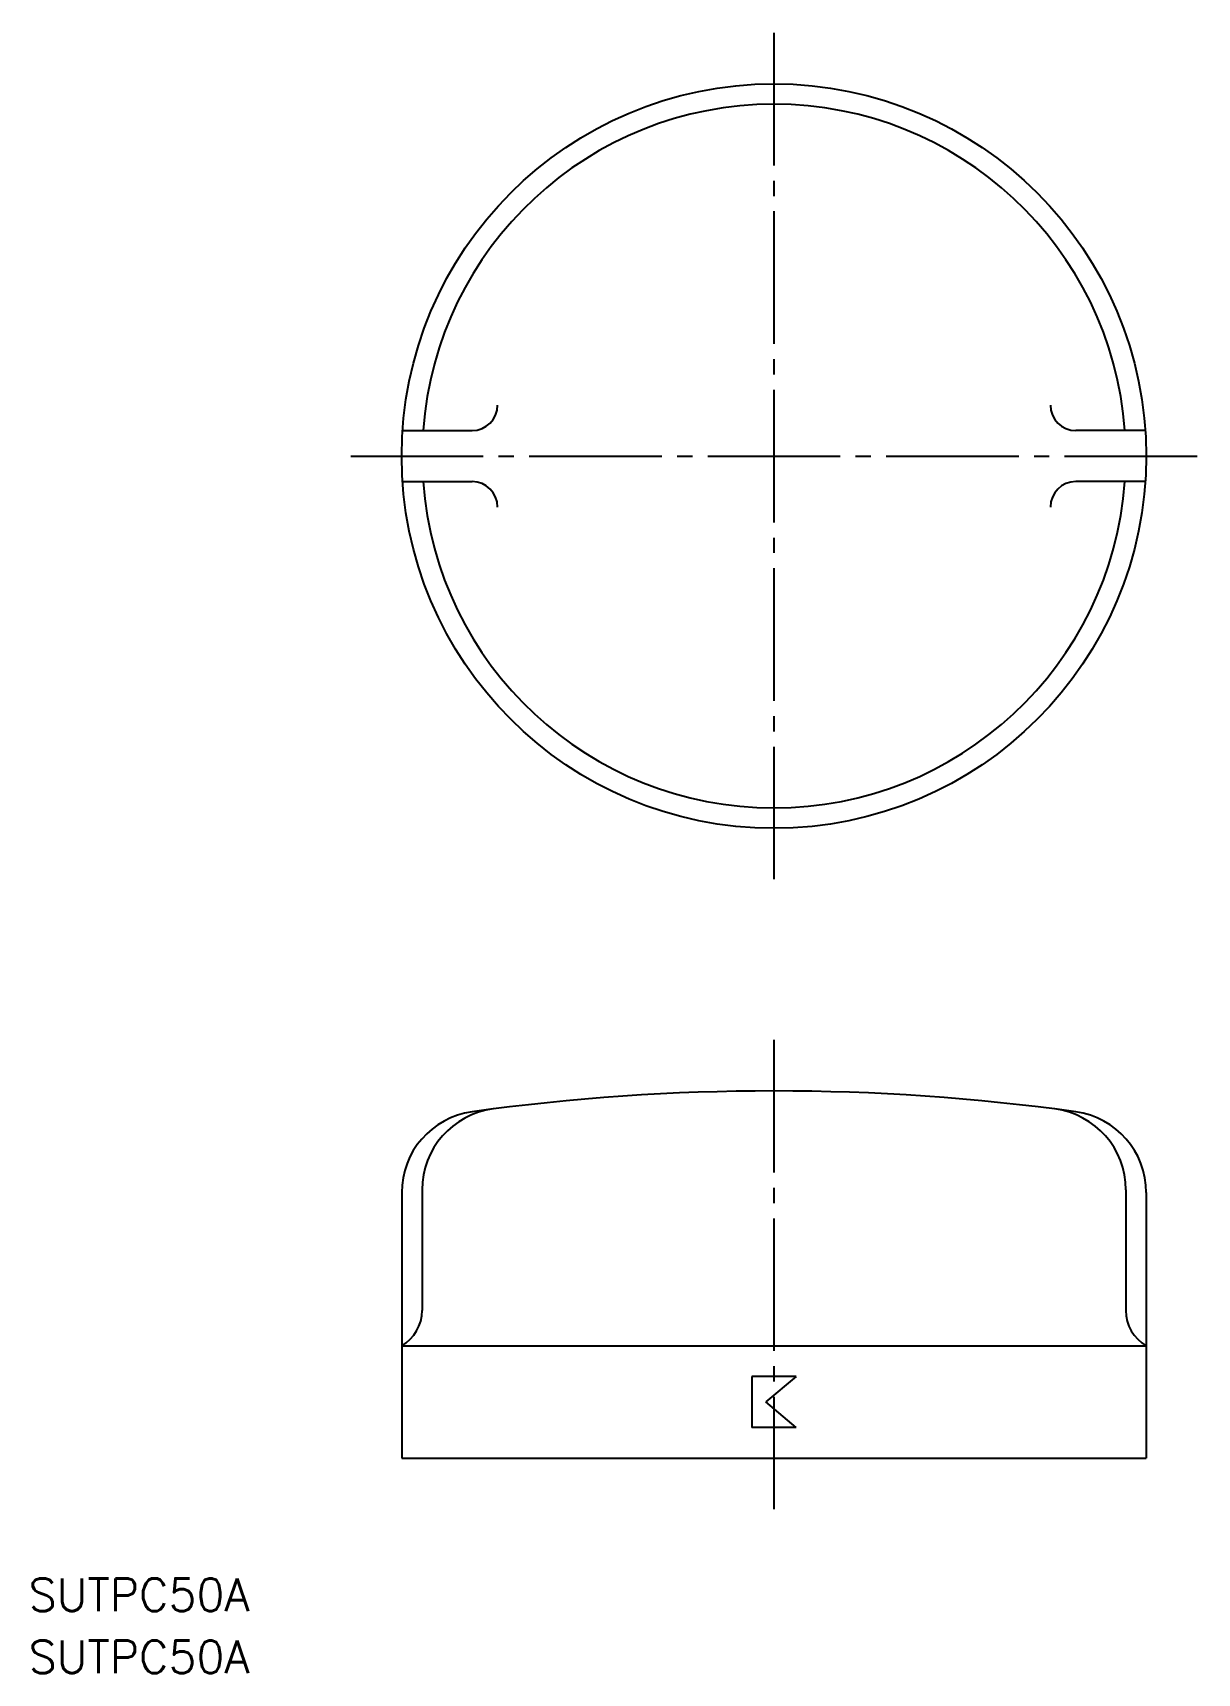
# Model space of a CAD drawing. Extents: x 47 to 161, y 151 to 312.
import ezdxf

# ---------------------------------------------------------------- set-up
doc = ezdxf.new("R2010")
doc.units = 0
doc.linetypes.add('CENTER', pattern=[17.5, 13, -1.5, 1.5, -1.5])
doc.layers.get('0').update_dxf_attribs({"linetype": 'CONTINUOUS'})
doc.layers.add('CENTER', color=1, linetype='CENTER')
doc.styles.get("Standard").update_dxf_attribs({"font": 'txt.shx', "bigfont": '@extfont2.shx'})

msp = doc.modelspace()

# ---------------------------------------------------------------- linework, layer by layer
at = {"color": 7, "linetype": 'CONTINUOUS'}
for p, q in [((83.39, 272.73), (90.21, 272.73)), ((156.22, 272.73), (149.41, 272.73)), ((83.39, 267.73), (90.21, 267.73)), ((156.22, 267.73), (149.41, 267.73)), ((83.31, 198.01), (83.31, 171.98)), ((85.31, 198.28), (85.31, 186.45)), ((154.31, 198.28), (154.31, 186.45)), ((156.31, 198.01), (156.31, 171.98)), ((83.31, 182.98), (156.31, 182.98)), ((121.98, 179.98), (117.63, 179.98)), ((117.63, 179.98), (117.63, 174.98)), ((121.98, 179.98), (119, 177.48)), ((121.98, 174.98), (119, 177.48)), ((121.98, 174.98), (117.63, 174.98)), ((83.31, 171.98), (156.31, 171.98))]:
    msp.add_line(p, q, dxfattribs=at)
msp.add_circle((119.81, 270.23), 36.5, dxfattribs=at)
for centre, radius, start, end in [((119.81, 270.23), 34.5, 4.1555, 175.8445), ((90.21, 275.23), 2.5, 270, 0), ((149.41, 275.23), 2.5, 180, 270), ((119.81, 270.23), 34.5, 184.1555, 355.8445), ((90.21, 265.23), 2.5, 0, 90), ((149.41, 265.23), 2.5, 90, 180), ((119.81, -7.02), 215, 82.0863, 97.9137), ((91.31, 198.01), 8, 97.9137, 180), ((93.31, 198.28), 8, 97.3552, 180), ((146.31, 198.28), 8, 0, 82.6449), ((148.31, 198.01), 8, 0, 82.0863), ((81.31, 186.45), 4, 300.0001, 360), ((158.31, 186.45), 4, 180, 239.9999)]:
    msp.add_arc(centre, radius, start, end, dxfattribs=at)
at = {"layer": 'CENTER', "color": 1, "linetype": 'CENTER'}
for p, q in [((119.81, 311.73), (119.81, 228.73)), ((78.31, 270.23), (161.31, 270.23)), ((119.81, 212.98), (119.81, 166.98))]:
    msp.add_line(p, q, dxfattribs=at)

# ---------------------------------------------------------------- texts
at = {"color": 7, "linetype": 'CONTINUOUS'}
for p in [(46.73, 156.98), (46.73, 150.89)]:
    msp.add_text('SUTPC50A', height=3.2, dxfattribs=at).set_placement(p)

doc.saveas('drawing.dxf')
